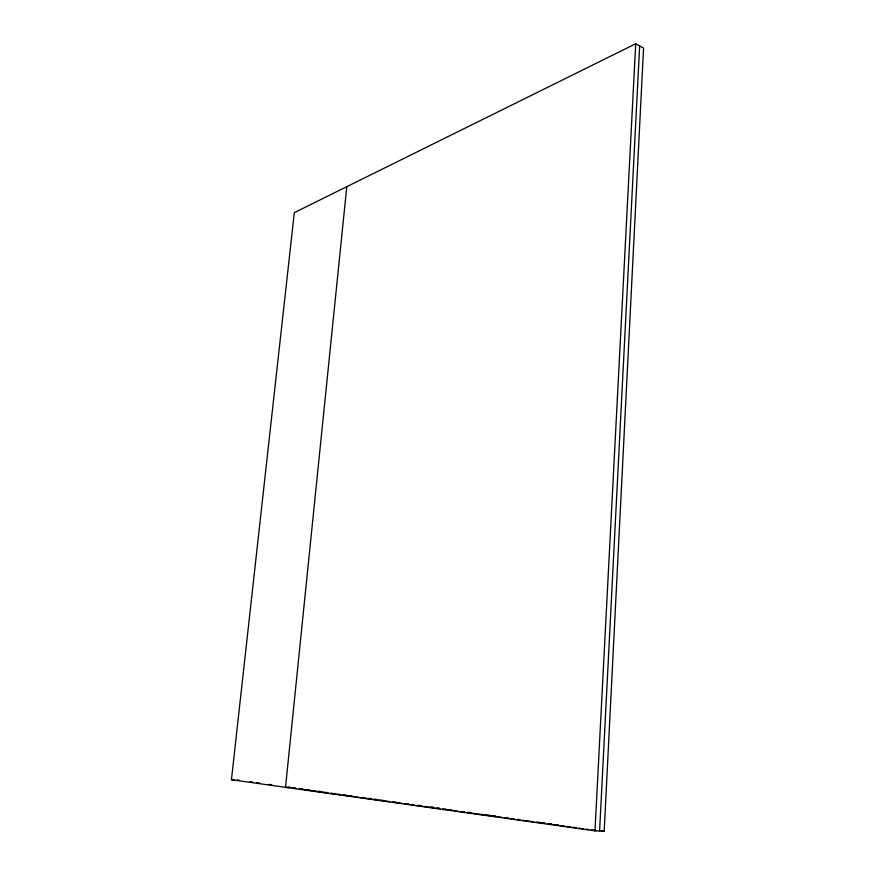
<?xml version="1.0" encoding="UTF-8"?>
<svg xmlns="http://www.w3.org/2000/svg" width="875" height="875" viewBox="0 0 875 875"><rect width="100%" height="100%" fill="white"/><g stroke="black" fill="none" stroke-linecap="round" stroke-linejoin="round"><path stroke-width="1.31" d="M599.594 831.042L639.647 45.916M604.177 831.25L643.552 48.059L635.72 43.75L294.317 212.647L231.448 779.723L594.978 830.845L604.177 831.25L601.475 830.867M594.978 830.845L635.72 43.75M346.784 186.681L285.513 787.325L289.614 787.577M593.666 830.222L595.962 830.32M548.308 823.856L551.698 824.009M554.925 824.677L558.327 824.841M537.491 822.336L539.744 822.445M542.872 823.091L545.136 823.2M493.456 815.959L495.677 816.069M506.231 817.95L508.462 818.059M511.317 818.672L513.559 818.781M517.584 819.438L519.827 819.558M462.394 811.803L464.603 811.923M467.097 812.459L471.516 812.689M481.447 814.472L483.667 814.592M486.314 815.161L489.65 815.325M430.598 807.341L433.869 807.516L431.659 807.122M437.216 808.084L439.403 808.205M443.997 809.222L446.195 809.342M448.536 809.856L451.828 810.031M395.62 802.167L392.405 801.992L401.964 803.327M404.819 803.731L408.056 803.906M417.55 805.514L420.809 805.689M349.344 795.955L352.505 796.13M364.952 797.781L360.719 797.541L371.055 798.995M368.452 798.634L371.634 798.809M374.489 799.302L376.622 799.422M380.286 800.286L383.48 800.472M313.283 790.891L315.35 791.011M317.8 791.438L320.906 791.623M323.816 792.367L327.972 792.608M330.969 793.373L334.097 793.559M338.231 794.391L340.331 794.511M342.956 794.97L346.106 795.145M292.917 788.036L295.641 788.2M299.611 788.977L302.684 789.152M306.392 789.928L309.477 790.103M231.448 779.723L234.084 779.887M236.709 780.052L239.345 780.216M250.152 781.725L252.853 782.108M256.911 782.677L259.613 783.048M269.073 784.372L271.775 784.755M287.984 787.019L290.686 787.402M300.147 788.725L302.848 789.097M306.906 789.666L309.608 790.048M319.069 791.361L321.77 791.744M369.064 798.361L371.766 798.733M419.059 805.35L421.761 805.733M469.055 812.35L471.756 812.722M292.316 787.948L296.373 788.517M299.086 788.9L301.788 789.283M304.5 789.655L327.512 792.892M330.214 793.264L339.697 794.598M342.398 794.981L351.881 796.305M354.375 796.655L358.641 797.256M373.537 799.345L389.78 801.62M404.666 803.709L414.148 805.033M416.85 805.416L420.908 805.984M423.62 806.367L433.092 807.691M435.805 808.073L439.863 808.642M442.575 809.025L446.272 809.539M447.989 809.78L452.047 810.348M454.267 810.666L457.734 811.147M460.163 811.497L464.745 812.131M466.933 812.438L470.991 813.006M473.036 813.302L496.18 816.539M498.072 816.812L502.13 817.381M504.842 817.753L507.544 818.136M510.256 818.519L514.314 819.087M517.016 819.47L519.728 819.842M522.43 820.225L533.258 821.745M535.97 822.128L545.442 823.452M548.155 823.834L552.212 824.403M553.788 824.622L558.217 825.245M560.339 825.541L564.397 826.109M567.098 826.492L570.555 826.973M572.523 827.247L576.581 827.816M579.283 828.198L583.352 828.767M586.053 829.15L588.766 829.533M591.325 829.883L595.525 830.473"/></g></svg>
